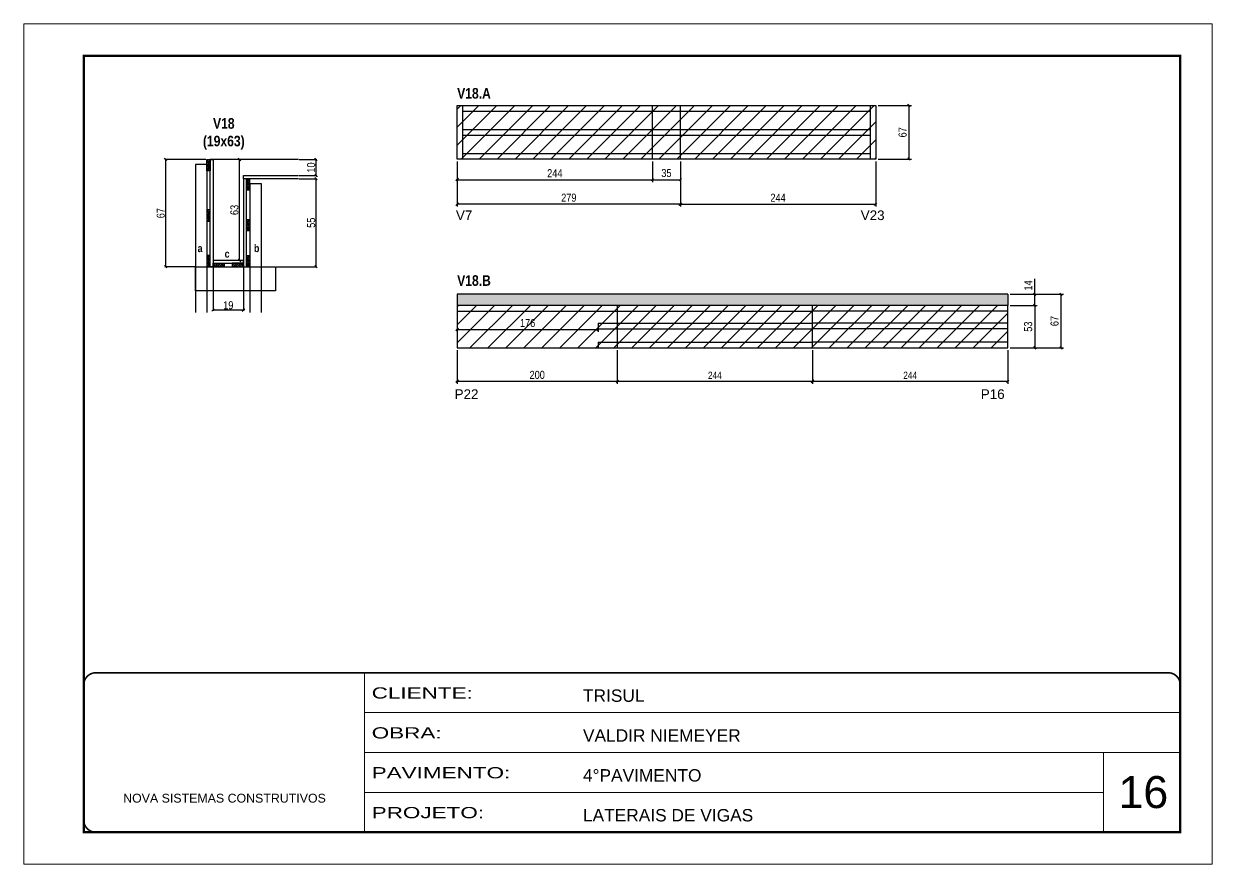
# Model space of a CAD drawing. Extents: x 3330 to 22105, y 1197 to 30204.
# Drawn here: x 17615 to 19100, y 25317 to 26367 of the extents above; entities that cross this region are included whole.
import ezdxf

# ---------------------------------------------------------------- set-up
doc = ezdxf.new("R2010")
doc.units = 0
doc.linetypes.add('CONTINUO', pattern=[0])
doc.linetypes.add('DASHED', pattern=[0.75, 0.5, -0.25])
for name, color, linetype in [('5', 5, 'Continuous'), ('COTA', 241, 'Continuous'), ('detalhes', 4, 'Continuous'), ('NOMENCLATURA', 7, 'Continuous'), ('Painéis', 200, 'Continuous'), ('SARR_2.2x7', 40, 'Continuous')]:
    doc.layers.add(name, color=color, linetype=linetype)
for name, color, linetype, lineweight in [('CARIMBO', 255, 'Continuous', 9), ('CONCRETO', 251, 'Continuous', 25), ('Folhas', 255, 'Continuous', 9), ('Hachura', 251, 'Continuous', 9), ('SARRAFO DE PRESSAO', 251, 'DASHED', 9)]:
    doc.layers.add(name, color=color, linetype=linetype, lineweight=lineweight)
doc.styles.add('ARIAL', font='arial.ttf')
doc.styles.add('COTA TECNICA', font='techl___.ttf', dxfattribs={"height": 10})
doc.styles.add('COTA TECNICA 2X', font='techl___.ttf', dxfattribs={"height": 10})
doc.styles.add('COTA TECNICA-50', font='techl___.ttf', dxfattribs={"height": 9})
doc.styles.get("Standard").update_dxf_attribs({"font": 'arial.ttf'})
doc.styles.add('TECNICA', font='techb___.ttf', dxfattribs={"height": 10})
doc.styles.add('Tecnologia', font='')
doc.styles.get('Tecnologia').set_extended_font_data('Forgotten Futurist')
doc.dimstyles.new('COTA PAINEL-50', dxfattribs={"dimtxt": 9, "dimasz": 3, "dimexe": 3, "dimexo": 3, "dimgap": 3, "dimtad": 1, "dimdec": 1, "dimzin": 12, "dimdsep": 46, "dimtxsty": 'COTA TECNICA-50', "dimblk1": 'OBLIQUE', "dimblk2": 'OBLIQUE', "dimsah": 1, "dimcen": 0.9, "dimclrd": 4, "dimclre": 4, "dimclrt": 240, "dimadec": 1, "dimazin": 3, "dimtfac": 1, "dimtdec": 1, "dimtmove": 0, "dimatfit": 3, "dimfxl": 1, "dimtolj": 1, "dimtzin": 12, "dimarcsym": 0})
doc.dimstyles.new('PAINEL', dxfattribs={"dimtxt": 10, "dimasz": 3, "dimexe": 3, "dimexo": 3, "dimgap": 3, "dimtad": 1, "dimdec": 1, "dimzin": 12, "dimdsep": 46, "dimtxsty": 'COTA TECNICA', "dimblk1": 'OBLIQUE', "dimblk2": 'OBLIQUE', "dimsah": 1, "dimcen": 0.9, "dimclrd": 4, "dimclre": 4, "dimclrt": 240, "dimadec": 1, "dimazin": 3, "dimtfac": 1, "dimtdec": 1, "dimtmove": 0, "dimatfit": 3, "dimfxl": 1, "dimtolj": 1, "dimtzin": 12, "dimarcsym": 0})
doc.dimstyles.new('SECAO', dxfattribs={"dimscale": 0.333333, "dimtxt": 5, "dimasz": 9, "dimexe": 3, "dimexo": 3, "dimgap": 3, "dimtad": 1, "dimdec": 1, "dimlfac": 0.5, "dimzin": 12, "dimdsep": 46, "dimtxsty": 'COTA TECNICA 2X', "dimblk1": 'OBLIQUE', "dimblk2": 'OBLIQUE', "dimsah": 1, "dimcen": 0.9, "dimclrd": 4, "dimclre": 4, "dimclrt": 240, "dimadec": 1, "dimazin": 3, "dimtfac": 1, "dimtdec": 1, "dimtmove": 0, "dimatfit": 3, "dimfxl": 1, "dimtolj": 1, "dimtzin": 12, "dimarcsym": 0})
pattern_1 = [(135, (51086.6639, -97448.3926), (-1.122532015, -1.122532015), [])]

# ---------------------------------------------------------------- blocks, each defined once
blk = doc.blocks.new('9999999999')
at = {"color": 30, "linetype": 'CONTINUO'}
for p, q in [((98564.6, 34230.2), (98564.6, 34429.4)), ((98564.6, 34379.6), (99584, 34379.6)), ((98564.6, 34329.8), (99488, 34329.8)), ((99584, 34329.8), (99488, 34329.8)), ((99488, 34329.8), (99488, 34230.2)), ((98564.6, 34280), (99488, 34280))]:
    blk.add_line(p, q, dxfattribs=at)
at = {"color": 30, "linetype": 'CONTINUO', "const_width": 2}
blk.add_lwpolyline([(99584, 34230.2), (99584, 34414.4, 0.414214), (99569, 34429.4), (98229, 34429.4, 0.414214), (98214, 34414.4), (98214, 34245.2, 0.414214), (98229, 34230.2), (99584, 34230.2)], format="xyb", dxfattribs=at)
at = {"layer": 'Folhas'}
blk.add_lwpolyline([(98139, 34190.2), (99624, 34190.2), (99624, 35240.2), (98139, 35240.2)], close=True, dxfattribs=at)
at = {"layer": 'Folhas', "color": 30, "const_width": 3}
blk.add_lwpolyline([(98214, 34230.2), (99584, 34230.2), (99584, 35200.2), (98214, 35200.2)], close=True, dxfattribs=at)
at = {"color": 7, "linetype": 'Continuous', "ltscale": 5, "style": 'ARIAL'}
for s, height, p in [('TRISUL', 15.48, (98837.7, 34393.1)), ('VALDIR NIEMEYER', 15.483, (98837.7, 34343.3)), ('4°PAVIMENTO', 15.483, (98837.7, 34293.5)), ('NOVA SISTEMAS CONSTRUTIVOS', 11.059, (98263.2, 34267.2)), ('LATERAIS DE VIGAS', 15.483, (98837.7, 34243.7))]:
    blk.add_text(s, height=height, dxfattribs=at).set_placement(p)
at = {"layer": 'Folhas', "color": 7, "style": 'Tecnologia', "width": 1.5}
for s, p in [('CLIENTE:', (98573.7, 34397.2)), ('OBRA:', (98573.7, 34347.3)), ('PAVIMENTO:', (98573.7, 34297.5)), ('PROJETO:', (98573.7, 34247.7))]:
    blk.add_text(s, height=14, dxfattribs=at).set_placement(p)
blk = doc.blocks.new('_Oblique')
at = {"color": 0, "linetype": 'ByBlock', "lineweight": -2}
blk.add_line((-0.5, -0.5), (0.5, 0.5), dxfattribs=at)
blk = doc.blocks.new('*D584')
at = {"layer": 'COTA', "color": 4, "lineweight": -2, "transparency": 16777216}
for p, q in [((17851.1, 26062.8), (17851.1, 26008.7)), ((17889.1, 26062.8), (17889.1, 26008.7)), ((17889.1, 26009.7), (17851.1, 26009.7))]:
    blk.add_line(p, q, dxfattribs=at)
at = {"layer": 'Defpoints', "color": 0, "transparency": 16777216}
for p in [(17851.1, 26063.8), (17889.1, 26063.8), (17851.1, 26009.7)]:
    blk.add_point(p, dxfattribs=at)
at = {"layer": 'COTA', "color": 4, "lineweight": -2, "transparency": 16777216, "xscale": 3, "yscale": 3, "zscale": 3, "rotation": 180}
blk.add_blockref('_Oblique', (17851.1, 26009.7), dxfattribs=at)
at = {"layer": 'COTA', "color": 4, "lineweight": -2, "transparency": 16777216, "xscale": 3, "yscale": 3, "zscale": 3}
blk.add_blockref('_Oblique', (17889.1, 26009.7), dxfattribs=at)
at = {"layer": 'COTA', "color": 240, "transparency": 16777216, "insert": (17870.1, 26015.7), "char_height": 10, "attachment_point": 5, "style": 'COTA TECNICA 2X'}
blk.add_mtext('\\A1;19', dxfattribs=at)
blk = doc.blocks.new('*D548')
at = {"layer": 'COTA', "color": 4, "lineweight": -2, "transparency": 16777216}
for p, q in [((17842.1, 26197.8), (17790.8, 26197.8)), ((17791.8, 26197.8), (17791.8, 26063.8)), ((17828.1, 26063.8), (17790.8, 26063.8))]:
    blk.add_line(p, q, dxfattribs=at)
at = {"layer": 'Defpoints', "color": 0, "transparency": 16777216}
for p in [(17843.1, 26197.8, 0), (17791.8, 26063.8), (17829.1, 26063.8, 0)]:
    blk.add_point(p, dxfattribs=at)
at = {"layer": 'COTA', "color": 4, "lineweight": -2, "transparency": 16777216, "xscale": 3, "yscale": 3, "zscale": 3}
for p, rotation in [((17791.8, 26197.8), 90), ((17791.8, 26063.8), 270)]:
    blk.add_blockref('_Oblique', p, dxfattribs=dict(at, rotation=rotation))
at = {"layer": 'COTA', "color": 240, "transparency": 16777216, "insert": (17785.7, 26130.8), "char_height": 10, "attachment_point": 5, "rotation": 90, "style": 'COTA TECNICA 2X'}
blk.add_mtext('\\A1;67', dxfattribs=at)
blk = doc.blocks.new('*D549')
at = {"layer": 'COTA', "color": 4, "lineweight": -2, "transparency": 16777216}
for p, q in [((17888.1, 26197.8), (17883.1, 26197.8)), ((17884.1, 26071.8), (17884.1, 26197.8)), ((17888.1, 26071.8), (17883.1, 26071.8))]:
    blk.add_line(p, q, dxfattribs=at)
at = {"layer": 'Defpoints', "color": 0, "transparency": 16777216}
for p in [(17884.1, 26197.8), (17889.1, 26197.8), (17889.1, 26071.8)]:
    blk.add_point(p, dxfattribs=at)
at = {"layer": 'COTA', "color": 4, "lineweight": -2, "transparency": 16777216, "xscale": 3, "yscale": 3, "zscale": 3}
for p, rotation in [((17884.1, 26197.8), 90), ((17884.1, 26071.8), 270)]:
    blk.add_blockref('_Oblique', p, dxfattribs=dict(at, rotation=rotation))
at = {"layer": 'COTA', "color": 240, "transparency": 16777216, "insert": (17877.8, 26134.8), "char_height": 10, "attachment_point": 5, "rotation": 90, "style": 'COTA TECNICA 2X'}
blk.add_mtext('\\A1;63', dxfattribs=at)
blk = doc.blocks.new('*D550')
at = {"layer": 'COTA', "color": 4, "lineweight": -2, "transparency": 16777216}
for p, q in [((17958.8, 26173.8), (17980.8, 26173.8)), ((17979.8, 26063.8), (17979.8, 26173.8)), ((17930, 26063.8), (17980.8, 26063.8))]:
    blk.add_line(p, q, dxfattribs=at)
at = {"layer": 'Defpoints', "color": 0, "transparency": 16777216}
for p in [(17957.8, 26173.8), (17979.8, 26173.8), (17929, 26063.8)]:
    blk.add_point(p, dxfattribs=at)
at = {"layer": 'COTA', "color": 4, "lineweight": -2, "transparency": 16777216, "xscale": 3, "yscale": 3, "zscale": 3}
for p, rotation in [((17979.8, 26173.8), 90), ((17979.8, 26063.8), 270)]:
    blk.add_blockref('_Oblique', p, dxfattribs=dict(at, rotation=rotation))
at = {"layer": 'COTA', "color": 240, "transparency": 16777216, "insert": (17973.7, 26118.8), "char_height": 10, "attachment_point": 5, "rotation": 90, "style": 'COTA TECNICA 2X'}
blk.add_mtext('\\A1;55', dxfattribs=at)
blk = doc.blocks.new('*D551')
at = {"layer": 'COTA', "color": 4, "lineweight": -2, "transparency": 16777216}
for p, q in [((17958.8, 26197.8), (17980.8, 26197.8)), ((17979.8, 26177.8), (17979.8, 26197.8)), ((17958.8, 26177.8), (17980.8, 26177.8))]:
    blk.add_line(p, q, dxfattribs=at)
at = {"layer": 'Defpoints', "color": 0, "transparency": 16777216}
for p in [(17957.8, 26197.8), (17979.8, 26197.8), (17957.8, 26177.8)]:
    blk.add_point(p, dxfattribs=at)
at = {"layer": 'COTA', "color": 4, "lineweight": -2, "transparency": 16777216, "xscale": 3, "yscale": 3, "zscale": 3}
for p, rotation in [((17979.8, 26197.8), 90), ((17979.8, 26177.8), 270)]:
    blk.add_blockref('_Oblique', p, dxfattribs=dict(at, rotation=rotation))
at = {"layer": 'COTA', "color": 240, "transparency": 16777216, "insert": (17973.7, 26187.8), "char_height": 10, "attachment_point": 5, "rotation": 90, "style": 'COTA TECNICA 2X'}
blk.add_mtext('\\A1;10', dxfattribs=at)
blk = doc.blocks.new('*D552')
at = {"layer": 'COTA', "color": 4, "linetype": 'ByBlock', "lineweight": -2, "transparency": 16777216}
for p, q in [((18156.1, 26195.3), (18156.1, 26139)), ((18435.1, 26195.3), (18435.1, 26139)), ((18435.1, 26142), (18156.1, 26142))]:
    blk.add_line(p, q, dxfattribs=at)
at = {"layer": 'Defpoints', "color": 0, "linetype": 'ByBlock', "transparency": 16777216}
for p in [(18156.1, 26198.3), (18435.1, 26198.3), (18156.1, 26142)]:
    blk.add_point(p, dxfattribs=at)
at = {"layer": 'COTA', "color": 4, "linetype": 'ByBlock', "lineweight": -2, "transparency": 16777216, "xscale": 3, "yscale": 3, "zscale": 3, "rotation": 180}
blk.add_blockref('_Oblique', (18156.1, 26142), dxfattribs=at)
at = {"layer": 'COTA', "color": 4, "linetype": 'ByBlock', "lineweight": -2, "transparency": 16777216, "xscale": 3, "yscale": 3, "zscale": 3}
blk.add_blockref('_Oblique', (18435.1, 26142), dxfattribs=at)
at = {"layer": 'COTA', "color": 240, "linetype": 'ByBlock', "transparency": 16777216, "insert": (18295.6, 26150.1), "char_height": 10, "attachment_point": 5, "style": 'COTA TECNICA'}
blk.add_mtext('\\A1;279', dxfattribs=at)
blk = doc.blocks.new('*D553')
at = {"layer": 'COTA', "color": 4, "linetype": 'ByBlock', "lineweight": -2, "transparency": 16777216}
for p, q in [((18435.1, 26195.3), (18435.1, 26139)), ((18679.1, 26195.3), (18679.1, 26139)), ((18435.1, 26142), (18679.1, 26142))]:
    blk.add_line(p, q, dxfattribs=at)
at = {"layer": 'Defpoints', "color": 0, "linetype": 'ByBlock', "transparency": 16777216}
for p in [(18435.1, 26198.3), (18679.1, 26198.3), (18679.1, 26142)]:
    blk.add_point(p, dxfattribs=at)
at = {"layer": 'COTA', "color": 4, "linetype": 'ByBlock', "lineweight": -2, "transparency": 16777216, "xscale": 3, "yscale": 3, "zscale": 3, "rotation": 180}
blk.add_blockref('_Oblique', (18435.1, 26142), dxfattribs=at)
at = {"layer": 'COTA', "color": 4, "linetype": 'ByBlock', "lineweight": -2, "transparency": 16777216, "xscale": 3, "yscale": 3, "zscale": 3}
blk.add_blockref('_Oblique', (18679.1, 26142), dxfattribs=at)
at = {"layer": 'COTA', "color": 240, "linetype": 'ByBlock', "transparency": 16777216, "insert": (18557.1, 26150.1), "char_height": 10, "attachment_point": 5, "style": 'COTA TECNICA'}
blk.add_mtext('\\A1;244', dxfattribs=at)
blk = doc.blocks.new('*D554')
at = {"layer": 'COTA', "color": 4, "linetype": 'ByBlock', "lineweight": -2, "transparency": 16777216}
for p, q in [((18682.1, 26265.3), (18723.8, 26265.3)), ((18720.8, 26198.3), (18720.8, 26265.3)), ((18682.1, 26198.3), (18723.8, 26198.3))]:
    blk.add_line(p, q, dxfattribs=at)
at = {"layer": 'Defpoints', "color": 0, "linetype": 'ByBlock', "transparency": 16777216}
for p in [(18679.1, 26265.3), (18720.8, 26265.3), (18679.1, 26198.3)]:
    blk.add_point(p, dxfattribs=at)
at = {"layer": 'COTA', "color": 4, "linetype": 'ByBlock', "lineweight": -2, "transparency": 16777216, "xscale": 3, "yscale": 3, "zscale": 3}
for p, rotation in [((18720.8, 26265.3), 90), ((18720.8, 26198.3), 270)]:
    blk.add_blockref('_Oblique', p, dxfattribs=dict(at, rotation=rotation))
at = {"layer": 'COTA', "color": 240, "linetype": 'ByBlock', "transparency": 16777216, "insert": (18712.7, 26231.8), "char_height": 10, "attachment_point": 5, "rotation": 90, "style": 'COTA TECNICA'}
blk.add_mtext('\\A1;67', dxfattribs=at)
blk = doc.blocks.new('*D555')
at = {"layer": 'COTA', "color": 4, "linetype": 'ByBlock', "lineweight": -2, "transparency": 16777216}
for p, q in [((18156.1, 26195.3), (18156.1, 26169.6)), ((18400.1, 26195.3), (18400.1, 26169.6)), ((18156.1, 26172.6), (18400.1, 26172.6))]:
    blk.add_line(p, q, dxfattribs=at)
at = {"layer": 'Defpoints', "color": 0, "linetype": 'ByBlock', "transparency": 16777216}
for p in [(18156.1, 26198.3), (18400.1, 26198.3), (18400.1, 26172.6)]:
    blk.add_point(p, dxfattribs=at)
at = {"layer": 'COTA', "color": 4, "linetype": 'ByBlock', "lineweight": -2, "transparency": 16777216, "xscale": 3, "yscale": 3, "zscale": 3, "rotation": 180}
blk.add_blockref('_Oblique', (18156.1, 26172.6), dxfattribs=at)
at = {"layer": 'COTA', "color": 4, "linetype": 'ByBlock', "lineweight": -2, "transparency": 16777216, "xscale": 3, "yscale": 3, "zscale": 3}
blk.add_blockref('_Oblique', (18400.1, 26172.6), dxfattribs=at)
at = {"layer": 'COTA', "color": 240, "linetype": 'ByBlock', "transparency": 16777216, "insert": (18278.1, 26180.7), "char_height": 10, "attachment_point": 5, "style": 'COTA TECNICA'}
blk.add_mtext('\\A1;244', dxfattribs=at)
blk = doc.blocks.new('*D556')
at = {"layer": 'COTA', "color": 4, "linetype": 'ByBlock', "lineweight": -2, "transparency": 16777216}
for p, q in [((18400.1, 26195.3), (18400.1, 26169.6)), ((18435.1, 26195.3), (18435.1, 26169.6)), ((18400.1, 26172.6), (18435.1, 26172.6))]:
    blk.add_line(p, q, dxfattribs=at)
at = {"layer": 'Defpoints', "color": 0, "linetype": 'ByBlock', "transparency": 16777216}
for p in [(18400.1, 26198.3), (18435.1, 26198.3), (18435.1, 26172.6)]:
    blk.add_point(p, dxfattribs=at)
at = {"layer": 'COTA', "color": 4, "linetype": 'ByBlock', "lineweight": -2, "transparency": 16777216, "xscale": 3, "yscale": 3, "zscale": 3, "rotation": 180}
blk.add_blockref('_Oblique', (18400.1, 26172.6), dxfattribs=at)
at = {"layer": 'COTA', "color": 4, "linetype": 'ByBlock', "lineweight": -2, "transparency": 16777216, "xscale": 3, "yscale": 3, "zscale": 3}
blk.add_blockref('_Oblique', (18435.1, 26172.6), dxfattribs=at)
at = {"layer": 'COTA', "color": 240, "linetype": 'ByBlock', "transparency": 16777216, "insert": (18417.6, 26180.9), "char_height": 10, "attachment_point": 5, "style": 'COTA TECNICA'}
blk.add_mtext('\\A1;35', dxfattribs=at)
blk = doc.blocks.new('*D471')
at = {"layer": 'COTA', "color": 4, "linetype": 'ByBlock', "lineweight": -2, "transparency": 16777216}
for p, q in [((18600.1, 25959.5), (18600.1, 25917.6)), ((18844.1, 25959.5), (18844.1, 25917.6)), ((18844.1, 25920.6), (18600.1, 25920.6))]:
    blk.add_line(p, q, dxfattribs=at)
at = {"layer": 'Defpoints', "color": 0, "linetype": 'ByBlock', "transparency": 16777216}
for p in [(18600.1, 25962.5), (18844.1, 25962.5), (18600.1, 25920.6)]:
    blk.add_point(p, dxfattribs=at)
at = {"layer": 'COTA', "color": 4, "linetype": 'ByBlock', "lineweight": -2, "transparency": 16777216, "xscale": 3, "yscale": 3, "zscale": 3, "rotation": 180}
blk.add_blockref('_Oblique', (18600.1, 25920.6), dxfattribs=at)
at = {"layer": 'COTA', "color": 4, "linetype": 'ByBlock', "lineweight": -2, "transparency": 16777216, "xscale": 3, "yscale": 3, "zscale": 3}
blk.add_blockref('_Oblique', (18844.1, 25920.6), dxfattribs=at)
at = {"layer": 'COTA', "color": 240, "linetype": 'ByBlock', "transparency": 16777216, "insert": (18722.1, 25928.2), "char_height": 9, "attachment_point": 5, "style": 'COTA TECNICA-50'}
blk.add_mtext('\\A1;244', dxfattribs=at)
blk = doc.blocks.new('*D472')
at = {"layer": 'COTA', "color": 4, "linetype": 'ByBlock', "lineweight": -2, "transparency": 16777216}
for p, q in [((18356.1, 25959.5), (18356.1, 25917.6)), ((18600.1, 25959.5), (18600.1, 25917.6)), ((18600.1, 25920.6), (18356.1, 25920.6))]:
    blk.add_line(p, q, dxfattribs=at)
at = {"layer": 'Defpoints', "color": 0, "linetype": 'ByBlock', "transparency": 16777216}
for p in [(18356.1, 25962.5), (18600.1, 25962.5), (18356.1, 25920.6)]:
    blk.add_point(p, dxfattribs=at)
at = {"layer": 'COTA', "color": 4, "linetype": 'ByBlock', "lineweight": -2, "transparency": 16777216, "xscale": 3, "yscale": 3, "zscale": 3, "rotation": 180}
blk.add_blockref('_Oblique', (18356.1, 25920.6), dxfattribs=at)
at = {"layer": 'COTA', "color": 4, "linetype": 'ByBlock', "lineweight": -2, "transparency": 16777216, "xscale": 3, "yscale": 3, "zscale": 3}
blk.add_blockref('_Oblique', (18600.1, 25920.6), dxfattribs=at)
at = {"layer": 'COTA', "color": 240, "linetype": 'ByBlock', "transparency": 16777216, "insert": (18478.1, 25928.2), "char_height": 9, "attachment_point": 5, "style": 'COTA TECNICA-50'}
blk.add_mtext('\\A1;244', dxfattribs=at)
blk = doc.blocks.new('*D473')
at = {"layer": 'COTA', "color": 4, "linetype": 'ByBlock', "lineweight": -2, "transparency": 16777216}
for p, q in [((18847.1, 26015.5), (18880.8, 26015.5)), ((18877.8, 26015.5), (18877.8, 25962.5)), ((18847.1, 25962.5), (18880.8, 25962.5))]:
    blk.add_line(p, q, dxfattribs=at)
at = {"layer": 'Defpoints', "color": 0, "linetype": 'ByBlock', "transparency": 16777216}
for p in [(18844.1, 26015.5), (18844.1, 25962.5), (18877.8, 25962.5)]:
    blk.add_point(p, dxfattribs=at)
at = {"layer": 'COTA', "color": 4, "linetype": 'ByBlock', "lineweight": -2, "transparency": 16777216, "xscale": 3, "yscale": 3, "zscale": 3}
for p, rotation in [((18877.8, 26015.5), 90), ((18877.8, 25962.5), 270)]:
    blk.add_blockref('_Oblique', p, dxfattribs=dict(at, rotation=rotation))
at = {"layer": 'COTA', "color": 240, "linetype": 'ByBlock', "transparency": 16777216, "insert": (18869.6, 25989), "char_height": 10, "attachment_point": 5, "rotation": 90, "style": 'COTA TECNICA'}
blk.add_mtext('\\A1;53', dxfattribs=at)
blk = doc.blocks.new('*D474')
at = {"layer": 'COTA', "color": 4, "linetype": 'ByBlock', "lineweight": -2, "transparency": 16777216}
for p, q in [((18877.8, 26029.5), (18877.8, 26048.6)), ((18847.1, 26029.5), (18880.8, 26029.5)), ((18877.8, 26015.5), (18877.8, 26029.5)), ((18847.1, 26015.5), (18880.8, 26015.5))]:
    blk.add_line(p, q, dxfattribs=at)
at = {"layer": 'Defpoints', "color": 0, "linetype": 'ByBlock', "transparency": 16777216}
for p in [(18844.1, 26029.5), (18877.8, 26029.5), (18844.1, 26015.5)]:
    blk.add_point(p, dxfattribs=at)
at = {"layer": 'COTA', "color": 4, "linetype": 'ByBlock', "lineweight": -2, "transparency": 16777216, "xscale": 3, "yscale": 3, "zscale": 3}
for p, rotation in [((18877.8, 26029.5), 90), ((18877.8, 26015.5), 270)]:
    blk.add_blockref('_Oblique', p, dxfattribs=dict(at, rotation=rotation))
at = {"layer": 'COTA', "color": 240, "linetype": 'ByBlock', "transparency": 16777216, "insert": (18869.7, 26040.5), "char_height": 10, "attachment_point": 5, "rotation": 90, "style": 'COTA TECNICA'}
blk.add_mtext('\\A1;14', dxfattribs=at)
blk = doc.blocks.new('*D402')
at = {"layer": 'COTA', "color": 4, "linetype": 'ByBlock', "lineweight": -2, "transparency": 16777216}
for p, q in [((18847.1, 26029.5), (18913.7, 26029.5)), ((18910.7, 25962.5), (18910.7, 26029.5)), ((18847.1, 25962.5), (18913.7, 25962.5))]:
    blk.add_line(p, q, dxfattribs=at)
at = {"layer": 'Defpoints', "color": 0, "linetype": 'ByBlock', "transparency": 16777216}
for p in [(18844.1, 26029.5), (18910.7, 26029.5), (18844.1, 25962.5)]:
    blk.add_point(p, dxfattribs=at)
at = {"layer": 'COTA', "color": 4, "linetype": 'ByBlock', "lineweight": -2, "transparency": 16777216, "xscale": 3, "yscale": 3, "zscale": 3}
for p, rotation in [((18910.7, 26029.5), 90), ((18910.7, 25962.5), 270)]:
    blk.add_blockref('_Oblique', p, dxfattribs=dict(at, rotation=rotation))
at = {"layer": 'COTA', "color": 240, "linetype": 'ByBlock', "transparency": 16777216, "insert": (18902.6, 25996), "char_height": 10, "attachment_point": 5, "rotation": 90, "style": 'COTA TECNICA'}
blk.add_mtext('\\A1;67', dxfattribs=at)
blk = doc.blocks.new('*D403')
at = {"layer": 'COTA', "color": 4, "linetype": 'ByBlock', "lineweight": -2, "transparency": 16777216}
for p, q in [((18156.1, 25959.5), (18156.1, 25917.6)), ((18356.1, 25959.5), (18356.1, 25917.6)), ((18356.1, 25920.6), (18156.1, 25920.6))]:
    blk.add_line(p, q, dxfattribs=at)
at = {"layer": 'Defpoints', "color": 0, "linetype": 'ByBlock', "transparency": 16777216}
for p in [(18156.1, 25962.5), (18356.1, 25962.5), (18156.1, 25920.6)]:
    blk.add_point(p, dxfattribs=at)
at = {"layer": 'COTA', "color": 4, "linetype": 'ByBlock', "lineweight": -2, "transparency": 16777216, "xscale": 3, "yscale": 3, "zscale": 3, "rotation": 180}
blk.add_blockref('_Oblique', (18156.1, 25920.6), dxfattribs=at)
at = {"layer": 'COTA', "color": 4, "linetype": 'ByBlock', "lineweight": -2, "transparency": 16777216, "xscale": 3, "yscale": 3, "zscale": 3}
blk.add_blockref('_Oblique', (18356.1, 25920.6), dxfattribs=at)
at = {"layer": 'COTA', "color": 240, "linetype": 'ByBlock', "transparency": 16777216, "insert": (18256.1, 25928.7), "char_height": 10, "attachment_point": 5, "style": 'COTA TECNICA'}
blk.add_mtext('\\A1;200', dxfattribs=at)
blk = doc.blocks.new('*D404')
at = {"layer": 'COTA', "color": 4, "linetype": 'ByBlock', "lineweight": -2, "transparency": 16777216}
for p, q in [((18156.1, 25986), (18156.1, 25982.4)), ((18156.1, 25985.4), (18332.1, 25985.4)), ((18332.1, 25986), (18332.1, 25982.4))]:
    blk.add_line(p, q, dxfattribs=at)
at = {"layer": 'Defpoints', "color": 0, "linetype": 'ByBlock', "transparency": 16777216}
for p in [(18156.1, 25989), (18332.1, 25989), (18332.1, 25985.4)]:
    blk.add_point(p, dxfattribs=at)
at = {"layer": 'COTA', "color": 4, "linetype": 'ByBlock', "lineweight": -2, "transparency": 16777216, "xscale": 3, "yscale": 3, "zscale": 3, "rotation": 180}
blk.add_blockref('_Oblique', (18156.1, 25985.4), dxfattribs=at)
at = {"layer": 'COTA', "color": 4, "linetype": 'ByBlock', "lineweight": -2, "transparency": 16777216, "xscale": 3, "yscale": 3, "zscale": 3}
blk.add_blockref('_Oblique', (18332.1, 25985.4), dxfattribs=at)
at = {"layer": 'COTA', "color": 240, "linetype": 'ByBlock', "transparency": 16777216, "insert": (18244.1, 25993.5), "char_height": 10, "attachment_point": 5, "style": 'COTA TECNICA'}
blk.add_mtext('\\A1;176', dxfattribs=at)

msp = doc.modelspace()

# ---------------------------------------------------------------- hatches: boundary and pattern name
at = {"layer": 'COTA', "linetype": 'ByBlock'}
h = msp.add_hatch(dxfattribs=at)
h.set_pattern_fill('AR-CONC', color=256, scale=0.03)
h.set_pattern_definition([(50, (-114680.7456, -7736.4626), (5.46554007, -0.47817257), [0.5715, -6.2865]), (355, (-114680.7456, -7736.4626), (-1.05730264, 5.73170536), [0.4572, -5.02921753]), (100.4514447, (-114680.29, -7736.5024), (4.40823741, 5.25353256), [0.48570026, -5.34270734]), (46.1842, (-114680.7456, -7734.9386), (8.13237123, -1.26126984), [0.85725, -9.42975]), (96.6355576, (-114680.068, -7735.044), (7.122124, 7.42278374), [0.7285507, -8.01406824]), (351.184151, (-114680.746, -7734.9386), (7.122124, 7.42278374), [0.685799, -7.54379196]), (21, (-114679.9836, -7735.3196), (4.54843174, -3.06795595), [0.5715, -6.2865]), (326, (-114679.9836, -7735.3196), (1.85406085, 5.52563898), [0.4572, -5.0292]), (71.451445, (-114679.6046, -7735.575), (6.40249258, 2.45768307), [0.48570026, -5.34269813]), (37.5, (-114680.7456, -7736.4626), (0.092658098, 2.536651166), [0, -4.96824, 0, -5.1054, 0, -5.04825]), (7.5, (-114680.7456, -7736.4626), (2.004589875, 3.005417245), [0, -2.91084, 0, -4.85394, 0, -1.92405]), (327.5, (-114682.445, -7736.4626), (4.067717855, -0.17186232), [0, -1.905, 0, -5.9436, 0, -7.8867]), (317.5, (-114683.207, -7736.4626), (4.44387544, 0.76279473), [0, -2.4765, 0, -3.94716, 0, -5.6007])])
h.paths.add_polyline_path([(18156.11, 26029.47), (18156.11, 26015.47), (18844.11, 26015.47), (18844.11, 26029.47)])
at = {"layer": 'Hachura', "linetype": 'ByBlock'}
h = msp.add_hatch(dxfattribs=at)
h.set_pattern_fill('ANSI31', color=256, scale=5)
h.paths.add_polyline_path([(18679.11, 26265.35), (18435.11, 26265.35), (18435.11, 26198.35), (18679.11, 26198.35)])
h.paths.add_polyline_path([(18435.11, 26265.35), (18400.11, 26265.35), (18400.11, 26198.35), (18435.11, 26198.35)])
h.paths.add_polyline_path([(18400.11, 26265.35), (18156.11, 26265.35), (18156.11, 26198.35), (18400.11, 26198.35)])
h.paths.add_polyline_path([(18356.11, 26015.47), (18156.11, 26015.47), (18156.11, 25962.47), (18356.11, 25962.47)])
h.paths.add_polyline_path([(18600.11, 26015.47), (18356.11, 26015.47), (18356.11, 25962.47), (18600.11, 25962.47)])
h.paths.add_polyline_path([(18844.11, 26015.47), (18600.11, 26015.47), (18600.11, 25962.47), (18844.11, 25962.47)])
h.paths.add_polyline_path([(18230.62, 25983.63), (18256.91, 25983.63), (18256.91, 26004.21), (18230.62, 26004.21)], flags=24)
at = {"layer": 'SARR_2.2x7'}
h = msp.add_hatch(dxfattribs=at)
h.set_pattern_fill('ANSI31', color=256, scale=0.5)
h.set_pattern_definition([(45, (-105629.4445, -6920.5615), (-1.122532015, 1.122532015), [])])
h.paths.add_polyline_path([(17843.13, 26197.78), (17847.53, 26197.78), (17847.53, 26183.78), (17843.13, 26183.78)])
h = msp.add_hatch(dxfattribs=at)
h.set_pattern_fill('ANSI31', color=256, scale=0.5)
h.set_pattern_definition([(45, (-105619.4445, -6944.5615), (-1.122532015, 1.122532015), [])])
h.paths.add_polyline_path([(17897.13, 26173.78), (17892.73, 26173.78), (17892.73, 26159.78), (17897.13, 26159.78)])
h = msp.add_hatch(dxfattribs=at)
h.set_pattern_fill('ANSI31', color=256, scale=0.5)
h.set_pattern_definition([(45, (-105629.4445, -6893.5615), (-1.122532015, 1.122532015), [])])
h.paths.add_polyline_path([(17843.13, 26120.78), (17847.53, 26120.78), (17847.53, 26134.78), (17843.13, 26134.78)])
h = msp.add_hatch(dxfattribs=at)
h.set_pattern_fill('ANSI31', color=256, scale=0.5)
h.set_pattern_definition([(45, (-105619.4445, -6905.5615), (-1.122532015, 1.122532015), [])])
h.paths.add_polyline_path([(17897.13, 26108.78), (17892.73, 26108.78), (17892.73, 26122.78), (17897.13, 26122.78)])
h = msp.add_hatch(dxfattribs=at)
h.set_pattern_fill('ANSI31', color=256, scale=0.5)
h.set_pattern_definition([(45, (-105629.4445, -6950.5615), (-1.122532015, 1.122532015), [])])
h.paths.add_polyline_path([(17843.13, 26063.78), (17847.53, 26063.78), (17847.53, 26077.78), (17843.13, 26077.78)])
h = msp.add_hatch(dxfattribs=at)
h.set_pattern_fill('ANSI31', color=256, scale=0.5)
h.set_pattern_definition([(45, (-105619.4445, -6950.5615), (-1.122532015, 1.122532015), [])])
h.paths.add_polyline_path([(17897.13, 26063.78), (17892.73, 26063.78), (17892.73, 26077.78), (17897.13, 26077.78)])
h = msp.add_hatch(dxfattribs=at)
h.set_pattern_fill('ANSI31', color=256, scale=0.5, angle=90)
h.set_pattern_definition(pattern_1)
h.paths.add_polyline_path([(17851.13, 26068.18), (17851.13, 26063.78), (17865.13, 26063.78), (17865.13, 26068.18)])
h = msp.add_hatch(dxfattribs=at)
h.set_pattern_fill('ANSI31', color=256, scale=0.5, angle=90)
h.set_pattern_definition(pattern_1)
h.paths.add_polyline_path([(17889.13, 26068.18), (17889.13, 26063.78), (17875.13, 26063.78), (17875.13, 26068.18)])

# ---------------------------------------------------------------- linework, layer by layer
for p, q in [((17843.13, 26191.78), (17829.13, 26191.78)), ((17829.13, 26191.78), (17829.13, 26006.75)), ((17843.13, 26191.78), (17843.13, 26006.75)), ((17897.13, 26167.78), (17911.13, 26167.78)), ((17897.13, 26167.78), (17897.13, 26006.75)), ((17911.13, 26167.78), (17911.13, 26006.75))]:
    msp.add_line(p, q)
at = {"linetype": 'Continuous'}
msp.add_lwpolyline([(17928.97, 26033.78), (17829.13, 26033.78), (17829.13, 26063.78), (17928.97, 26063.78)], close=True, dxfattribs=at)
at = {"layer": 'CONCRETO', "linetype": 'Continuous'}
msp.add_line((17957.82, 26197.78), (17847.53, 26197.78), dxfattribs=at)
at = {"layer": 'COTA', "linetype": 'ByBlock'}
for p, q in [((18844.11, 26029.47), (18156.11, 26029.47)), ((18156.11, 26029.47), (18156.11, 26015.47)), ((18844.11, 26029.47), (18844.11, 26015.47)), ((18332.11, 25993.46), (18332.11, 25986.46)), ((18332.11, 25969.47), (18332.11, 25962.47))]:
    msp.add_line(p, q, dxfattribs=at)
at = {"layer": 'Painéis', "linetype": 'Continuous'}
for p, q in [((18156.11, 26198.35), (18156.11, 26265.35)), ((18156.11, 26265.35), (18679.11, 26265.35)), ((18400.11, 26198.35), (18400.11, 26265.35)), ((18435.11, 26198.35), (18435.11, 26265.35)), ((18679.11, 26265.35), (18679.11, 26198.35)), ((18679.11, 26198.35), (18156.11, 26198.35)), ((18156.11, 26015.47), (18156.11, 25962.47)), ((18844.11, 26015.47), (18156.11, 26015.47)), ((18356.11, 26015.47), (18356.11, 25962.47)), ((18600.11, 25962.47), (18600.11, 26015.47)), ((18844.11, 25962.47), (18844.11, 26015.47)), ((18156.11, 25962.47), (18844.11, 25962.47))]:
    msp.add_line(p, q, dxfattribs=at)
for points in [[(17847.53, 26063.78), (17847.53, 26197.78), (17851.13, 26197.78), (17851.13, 26063.78)], [(17892.73, 26063.78), (17892.73, 26173.78), (17889.13, 26173.78), (17889.13, 26063.78)], [(17889.13, 26071.78), (17851.13, 26071.78), (17851.13, 26068.18), (17889.13, 26068.18)]]:
    msp.add_lwpolyline(points, close=True, dxfattribs=at)
at = {"layer": 'Painéis', "linetype": 'Continuous', "elevation": 0}
msp.add_lwpolyline([(17957.82, 26173.78), (17889.13, 26173.78), (17889.13, 26177.78), (17957.82, 26177.78)], dxfattribs=at)
at = {"layer": 'SARR_2.2x7', "linetype": 'Continuous'}
for p, q in [((18163.11, 26198.35), (18163.11, 26265.35)), ((18163.11, 26258.35), (18435.11, 26258.35)), ((18435.11, 26258.35), (18672.11, 26258.35)), ((18672.11, 26265.35), (18672.11, 26198.35)), ((18163.11, 26235.41), (18435.11, 26235.41)), ((18163.11, 26228.41), (18435.11, 26228.41)), ((18435.11, 26235.41), (18672.11, 26235.41)), ((18435.11, 26228.41), (18672.11, 26228.41)), ((18163.11, 26205.35), (18435.11, 26205.35)), ((18435.11, 26205.35), (18672.11, 26205.35)), ((18156.11, 26008.47), (18356.11, 26008.47)), ((18356.11, 26008.47), (18600.11, 26008.47)), ((18844.11, 26008.47), (18600.11, 26008.47)), ((18332.11, 25993.46), (18356.11, 25993.46)), ((18356.11, 25993.46), (18600.11, 25993.46)), ((18844.11, 25993.46), (18600.11, 25993.46)), ((18332.11, 25986.46), (18356.11, 25986.46)), ((18356.11, 25986.46), (18600.11, 25986.46)), ((18844.11, 25986.46), (18600.11, 25986.46)), ((18332.11, 25969.47), (18356.11, 25969.47)), ((18356.11, 25969.47), (18600.11, 25969.47)), ((18844.11, 25969.47), (18600.11, 25969.47))]:
    msp.add_line(p, q, dxfattribs=at)
at = {"layer": 'SARR_2.2x7'}
for points in [[(17843.13, 26183.78), (17843.13, 26197.78), (17847.53, 26197.78), (17847.53, 26183.78)], [(17897.13, 26159.78), (17897.13, 26173.78), (17892.73, 26173.78), (17892.73, 26159.78)], [(17843.13, 26134.78), (17843.13, 26120.78), (17847.53, 26120.78), (17847.53, 26134.78)], [(17897.13, 26122.78), (17897.13, 26108.78), (17892.73, 26108.78), (17892.73, 26122.78)], [(17843.13, 26077.78), (17843.13, 26063.78), (17847.53, 26063.78), (17847.53, 26077.78)], [(17897.13, 26077.78), (17897.13, 26063.78), (17892.73, 26063.78), (17892.73, 26077.78)], [(17851.13, 26068.18), (17865.13, 26068.18), (17865.13, 26063.78), (17851.13, 26063.78)], [(17889.13, 26068.18), (17875.13, 26068.18), (17875.13, 26063.78), (17889.13, 26063.78)]]:
    msp.add_lwpolyline(points, close=True, dxfattribs=at)

# ---------------------------------------------------------------- block references
at = {"layer": 'SARRAFO DE PRESSAO', "color": 6, "linetype": 'ByBlock'}
msp.add_blockref('9999999999', (-80524.42, -8872.81), dxfattribs=at)

# ---------------------------------------------------------------- texts
at = {"layer": '5', "linetype": 'Continuous'}
for s, p in [('V7', (18154.53, 26122.15)), ('V23', (18660.33, 26122.15)), ('P22', (18152.89, 25898.71)), ('P16', (18810.34, 25898.71))]:
    msp.add_text(s, height=12, rotation=359.99996, dxfattribs=at).set_placement(p)
at = {"layer": 'CARIMBO', "style": 'ARIAL'}
msp.add_text('16', height=40, dxfattribs=at).set_placement((18982.42, 25387.54))
at = {"layer": 'detalhes', "style": 'TECNICA'}
for s, p in [('b', (17902.21, 26082.14)), ('a', (17831.83, 26082.15)), ('c', (17865.54, 26075.25))]:
    msp.add_text(s, height=9.6, dxfattribs=at).set_placement(p)
at = {"layer": 'NOMENCLATURA', "style": 'TECNICA'}
for s, p in [('V18.A', (18156.11, 26273.87)), ('V18.B', (18156.11, 26039.99))]:
    msp.add_text(s, height=13.2, dxfattribs=at).set_placement(p)
at = {"layer": 'NOMENCLATURA', "insert": (17864.5, 26249.47), "char_height": 13.2, "attachment_point": 2, "style": 'TECNICA'}
msp.add_mtext_dynamic_manual_height_columns('V18\\P(19x63)', width=300.2766, gutter_width=1, heights=[0], dxfattribs=at)

# ---------------------------------------------------------------- dimensions: what is measured, and where the dimension line sits
at = {"layer": 'COTA', "linetype": 'ByBlock'}
for base, p1, p2, angle, picture, middle in [((18720.8, 26265.35), (18679.11, 26198.35), (18679.11, 26265.35), 90, '*D554', (18712.7, 26231.85)), ((18877.79, 26029.47), (18844.11, 26015.47), (18844.11, 26029.47), 90, '*D474', (18869.72, 26040.53)), ((18910.66, 26029.47), (18844.11, 25962.47), (18844.11, 26029.47), 90, '*D402', (18902.56, 25995.97)), ((18877.79, 25962.47), (18844.11, 26015.47), (18844.11, 25962.47), 90, '*D473', (18869.57, 25988.97)), ((18156.11, 25920.62), (18356.11, 25962.47), (18156.11, 25962.47), 180, '*D403', (18256.11, 25928.72))]:
    dim = msp.add_linear_dim(base=base, p1=p1, p2=p2, angle=angle, dimstyle='PAINEL', dxfattribs=at)
    dim.commit()
    dim.dimension.update_dxf_attribs({"geometry": picture, "text_midpoint": middle})
at = {"layer": 'COTA'}
for base, p1, p2, picture, middle in [((17791.76, 26063.78, 0), (17843.13, 26197.78), (17829.13, 26063.78), '*D548', (17785.66, 26130.78, 0)), ((17884.05, 26197.78), (17889.13, 26071.78), (17889.13, 26197.78), '*D549', (17877.83, 26134.78)), ((17979.8, 26197.78), (17957.82, 26177.78), (17957.82, 26197.78), '*D551', (17973.7, 26187.78)), ((17979.8, 26173.78), (17928.97, 26063.78), (17957.82, 26173.78), '*D550', (17973.69, 26118.78))]:
    dim = msp.add_linear_dim(base=base, p1=p1, p2=p2, angle=90, dimstyle='SECAO', dxfattribs=at)
    dim.commit()
    dim.dimension.update_dxf_attribs({"geometry": picture, "text_midpoint": middle})
at = {"layer": 'COTA', "linetype": 'ByBlock'}
for base, p1, p2, picture, middle in [((18156.11, 26142.04), (18435.11, 26198.35), (18156.11, 26198.35), '*D552', (18295.61, 26150.15)), ((18400.11, 26172.65), (18156.11, 26198.35), (18400.11, 26198.35), '*D555', (18278.11, 26180.72)), ((18679.11, 26142.04), (18435.11, 26198.35), (18679.11, 26198.35), '*D553', (18557.11, 26150.12)), ((18332.11, 25985.35), (18156.11, 25988.97), (18332.11, 25988.97), '*D404', (18244.11, 25993.45))]:
    dim = msp.add_linear_dim(base=base, p1=p1, p2=p2, dimstyle='PAINEL', dxfattribs=at)
    dim.commit()
    dim.dimension.update_dxf_attribs({"geometry": picture, "text_midpoint": middle})
for base, p1, p2, dimstyle, override, picture, middle in [((18435.11, 26172.65), (18400.11, 26198.35), (18435.11, 26198.35), 'PAINEL', {"dimtmove": 1}, '*D556', (18417.61, 26180.86)), ((18600.11, 25920.62), (18844.11, 25962.47), (18600.11, 25962.47), 'COTA PAINEL-50', {"dimarcsym": 1}, '*D471', (18722.11, 25928.19))]:
    dim = msp.add_linear_dim(base=base, p1=p1, p2=p2, dimstyle=dimstyle, override=override, dxfattribs=at)
    dim.commit()
    dim.dimension.update_dxf_attribs({"geometry": picture, "text_midpoint": middle})
at = {"layer": 'COTA'}
dim = msp.add_linear_dim(base=(17851.13, 26009.65), p1=(17889.13, 26063.78), p2=(17851.13, 26063.78), angle=180, dimstyle='SECAO', dxfattribs=at)
dim.commit()
dim.dimension.update_dxf_attribs({"geometry": '*D584', "text_midpoint": (17870.13, 26009.65), "dimtype": 160})
at = {"layer": 'COTA', "linetype": 'ByBlock'}
dim = msp.add_linear_dim(base=(18356.11, 25920.62), p1=(18600.11, 25962.47), p2=(18356.11, 25962.47), angle=180, dimstyle='COTA PAINEL-50', override={"dimarcsym": 1}, dxfattribs=at)
dim.commit()
dim.dimension.update_dxf_attribs({"geometry": '*D472', "text_midpoint": (18478.11, 25928.19)})

doc.saveas('drawing.dxf')
